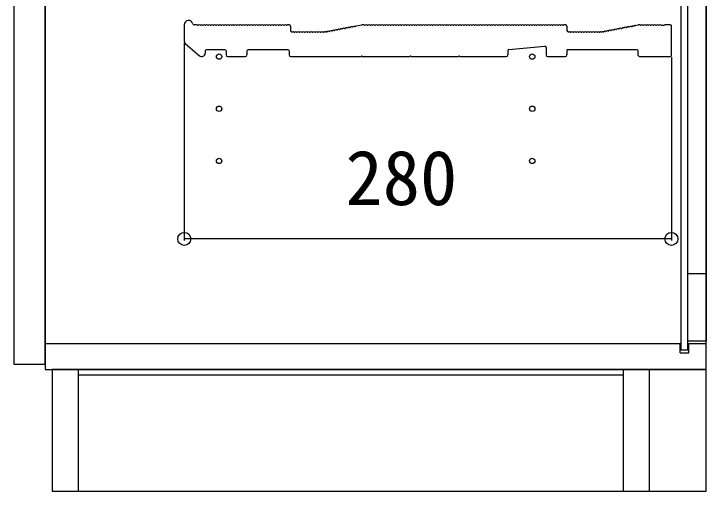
# Model space of a CAD drawing. Units: millimetres, scale not verified. Extents: x -2188 to 2188, y -3252 to 3239.
# Drawn here: x 1131.5 to 1529.5, y 876 to 1150.6 of the extents above; entities that cross this region are included whole.
import ezdxf
from ezdxf.enums import TextEntityAlignment as Align

# ---------------------------------------------------------------- set-up
doc = ezdxf.new("R2010")
doc.units = ezdxf.units.MM
doc.header["$LTSCALE"] = 16
doc.layers.add('0-3_YKK_12', color=2, linetype='Continuous')
doc.layers.add('0-5_YKK_D', color=6, linetype='Continuous')
doc.styles.add('ＭＳ ゴシック', font='')
doc.styles.get('ＭＳ ゴシック').set_extended_font_data('MS Gothic')

msp = doc.modelspace()

# ---------------------------------------------------------------- linework, layer by layer
at = {"layer": '0-3_YKK_12'}
for p, q in [((1529.5, 1670.77), (1529.5, 1001.27)), ((1229.5, 1144.32), (1229.5, 1134.93)), ((1236.5, 1144.32), (1235.12, 1144.32)), ((1289.8, 1144.32), (1289, 1144.32)), ((1290.5, 1143.62), (1290.5, 1141.02)), ((1328.39, 1143.73), (1331.47, 1144.31)), ((1332.5, 1144.32), (1331.53, 1144.32)), ((1448.8, 1144.32), (1448, 1144.32)), ((1449.5, 1143.62), (1449.5, 1141.02)), ((1488.86, 1144.01), (1490.44, 1144.31)), ((1491, 1144.32), (1490.57, 1144.32)), ((1503.75, 1144.05), (1505.25, 1144.05)), ((1508.8, 1144.32), (1506, 1144.32)), ((1509.5, 1126.72), (1509.5, 1143.62)), ((1291.2, 1140.32), (1292, 1140.32)), ((1310, 1140.32), (1310.43, 1140.32)), ((1310, 1140.32), (1310.43, 1140.32)), ((1310.56, 1140.33), (1310.71, 1140.36)), ((1310.56, 1140.33), (1310.71, 1140.36)), ((1450.2, 1140.32), (1451, 1140.32)), ((1469, 1140.32), (1469.43, 1140.32)), ((1469.56, 1140.33), (1469.71, 1140.36)), ((1230.19, 1133.42), (1238.19, 1126.51)), ((1416.14, 1130.08), (1436.74, 1131.95)), ((1437.5, 1131.25), (1437.5, 1127.02)), ((1241.5, 1129.32), (1241.5, 1128.02)), ((1252.8, 1130.02), (1242.2, 1130.02)), ((1253.5, 1129.32), (1253.5, 1127.02)), ((1265.5, 1129.32), (1265.5, 1127.02)), ((1289, 1130.02), (1266.2, 1130.02)), ((1289.7, 1129.32), (1289.7, 1127.02)), ((1415.5, 1129.38), (1415.5, 1127.02)), ((1449.5, 1129.72), (1449.5, 1127.02)), ((1489.8, 1130.02), (1449.8, 1130.02)), ((1490.5, 1126.72), (1490.5, 1129.32)), ((1254.5, 1126.02), (1264.5, 1126.02)), ((1290.7, 1126.02), (1330.93, 1126.02)), ((1332.07, 1126.02), (1358.93, 1126.02)), ((1360.07, 1126.02), (1386.93, 1126.02)), ((1388.07, 1126.02), (1414.5, 1126.02)), ((1438.5, 1126.02), (1448.5, 1126.02)), ((1491.2, 1126.02), (1508.8, 1126.02)), ((1149.5, 961.02), (1514.5, 961.02)), ((1514.5, 955.52), (1514.5, 961.02)), ((1519.5, 961.02), (1529.5, 961.02)), ((1519.5, 955.52), (1519.5, 961.02)), ((1514.5, 955.52), (1519.5, 955.52)), ((1168.5, 946.02), (1168.5, 876.02)), ((1482, 876.02), (1482, 946.02)), ((1497, 876.02), (1497, 946.02)), ((1168.5, 943.02), (1482, 943.02))]:
    msp.add_line(p, q, dxfattribs=at)
for points in [[(1149.5, 946.02), (1529.5, 946.02), (1529.5, 1726.02), (1149.5, 1726.02)], [(1131.5, 949.02), (1149.5, 949.02), (1149.5, 1723.02), (1131.5, 1723.02)], [(1515, 957.27), (1519, 957.27), (1519, 1714.77), (1515, 1714.77)], [(1519, 1001.27), (1529.5, 1001.27), (1529.5, 962.27), (1519, 962.27)], [(1153.5, 876.02), (1529.5, 876.02), (1529.5, 946.02), (1153.5, 946.02)]]:
    msp.add_lwpolyline(points, close=True, dxfattribs=at)
for centre in [(1249.5, 1126.02), (1429.5, 1126.02), (1249.5, 1096.02), (1429.5, 1096.02), (1249.5, 1066.02), (1429.5, 1066.02)]:
    msp.add_circle(centre, 1.55, dxfattribs=at)
for centre, radius, start, end in [((1232, 1144.32), 2.5, 12.6356, 180), ((1235.12, 1145.02), 0.7, 192.6356, 270), ((1236.5, 1143.44), 0.88, 50.536, 90), ((1237.25, 1144.35), 0.3, 230.536, 309.464), ((1238, 1143.44), 0.88, 50.536, 129.464), ((1238.75, 1144.35), 0.3, 230.536, 309.464), ((1239.5, 1143.44), 0.88, 50.536, 129.464), ((1240.25, 1144.35), 0.3, 230.536, 309.464), ((1241, 1143.44), 0.88, 50.536, 129.464), ((1241.75, 1144.35), 0.3, 230.536, 309.464), ((1242.5, 1143.44), 0.88, 50.536, 129.464), ((1243.25, 1144.35), 0.3, 230.536, 309.464), ((1244, 1143.44), 0.88, 50.536, 129.464), ((1244.75, 1144.35), 0.3, 230.536, 309.464), ((1245.5, 1143.44), 0.88, 50.536, 129.464), ((1246.25, 1144.35), 0.3, 230.536, 309.464), ((1247, 1143.44), 0.88, 50.536, 129.464), ((1247.75, 1144.35), 0.3, 230.536, 309.464), ((1248.5, 1143.44), 0.88, 50.536, 129.464), ((1249.25, 1144.35), 0.3, 230.536, 309.464), ((1250, 1143.44), 0.88, 50.536, 129.464), ((1250.75, 1144.35), 0.3, 230.536, 309.464), ((1251.5, 1143.44), 0.88, 50.536, 129.464), ((1252.25, 1144.35), 0.3, 230.536, 309.464), ((1253, 1143.44), 0.88, 50.536, 129.464), ((1253.75, 1144.35), 0.3, 230.536, 309.464), ((1254.5, 1143.44), 0.88, 50.536, 129.464), ((1255.25, 1144.35), 0.3, 230.536, 309.464), ((1256, 1143.44), 0.88, 50.536, 129.464), ((1256.75, 1144.35), 0.3, 230.536, 309.464), ((1257.5, 1143.44), 0.88, 50.536, 129.464), ((1258.25, 1144.35), 0.3, 230.536, 309.464), ((1259, 1143.44), 0.88, 50.536, 129.464), ((1259.75, 1144.35), 0.3, 230.536, 309.464), ((1260.5, 1143.44), 0.88, 50.536, 129.464), ((1261.25, 1144.35), 0.3, 230.536, 309.464), ((1262, 1143.44), 0.88, 50.536, 129.464), ((1262.75, 1144.35), 0.3, 230.536, 309.464), ((1263.5, 1143.44), 0.88, 50.536, 129.464), ((1264.25, 1144.35), 0.3, 230.536, 309.464), ((1265, 1143.44), 0.88, 50.536, 129.464), ((1265.75, 1144.35), 0.3, 230.536, 309.464), ((1266.5, 1143.44), 0.88, 50.536, 129.464), ((1267.25, 1144.35), 0.3, 230.536, 309.464), ((1268, 1143.44), 0.88, 50.536, 129.464), ((1268.75, 1144.35), 0.3, 230.536, 309.464), ((1269.5, 1143.44), 0.88, 50.536, 129.464), ((1270.25, 1144.35), 0.3, 230.536, 309.464), ((1271, 1143.44), 0.88, 50.536, 129.464), ((1271.75, 1144.35), 0.3, 230.536, 309.464), ((1272.5, 1143.44), 0.88, 50.536, 129.464), ((1273.25, 1144.35), 0.3, 230.536, 309.464), ((1274, 1143.44), 0.88, 50.536, 129.464), ((1274.75, 1144.35), 0.3, 230.536, 309.464), ((1275.5, 1143.44), 0.88, 50.536, 129.464), ((1276.25, 1144.35), 0.3, 230.536, 309.464), ((1277, 1143.44), 0.88, 50.536, 129.464), ((1277.75, 1144.35), 0.3, 230.536, 309.464), ((1278.5, 1143.44), 0.88, 50.536, 129.464), ((1279.25, 1144.35), 0.3, 230.536, 309.464), ((1280, 1143.44), 0.88, 50.536, 129.464), ((1280.75, 1144.35), 0.3, 230.536, 309.464), ((1281.5, 1143.44), 0.88, 50.536, 129.464), ((1282.25, 1144.35), 0.3, 230.536, 309.464), ((1283, 1143.44), 0.88, 50.536, 129.464), ((1283.75, 1144.35), 0.3, 230.536, 309.464), ((1284.5, 1143.44), 0.88, 50.536, 129.464), ((1285.25, 1144.35), 0.3, 230.536, 309.464), ((1286, 1143.44), 0.88, 50.536, 129.464), ((1286.75, 1144.35), 0.3, 230.536, 309.464), ((1287.5, 1143.44), 0.88, 50.536, 129.464), ((1288.25, 1144.35), 0.3, 230.536, 309.464), ((1289, 1143.44), 0.88, 90, 129.464), ((1289.8, 1143.62), 0.7, 0, 90), ((1321.19, 1141.46), 0.88, 61.3203, 140.2483), ((1321.75, 1142.49), 0.3, 241.3203, 320.2483), ((1322.66, 1141.74), 0.88, 61.3203, 140.2483), ((1323.23, 1142.77), 0.3, 241.3203, 320.2483), ((1324.13, 1142.02), 0.88, 61.3203, 140.2483), ((1324.7, 1143.05), 0.3, 241.3203, 320.2483), ((1325.61, 1142.3), 0.88, 61.3203, 140.2483), ((1326.17, 1143.34), 0.3, 241.3203, 320.2483), ((1327.08, 1142.58), 0.88, 61.3203, 140.2483), ((1327.65, 1143.62), 0.3, 241.3203, 320.2483), ((1328.55, 1142.86), 0.88, 100.7843, 140.2483), ((1331.53, 1144.02), 0.3, 90, 100.7843), ((1332.5, 1143.44), 0.88, 50.536, 90), ((1333.25, 1144.35), 0.3, 230.536, 309.464), ((1334, 1143.44), 0.88, 50.536, 129.464), ((1334.75, 1144.35), 0.3, 230.536, 309.464), ((1335.5, 1143.44), 0.88, 50.536, 129.464), ((1336.25, 1144.35), 0.3, 230.536, 309.464), ((1337, 1143.44), 0.88, 50.536, 129.464), ((1337.75, 1144.35), 0.3, 230.536, 309.464), ((1338.5, 1143.44), 0.88, 50.536, 129.464), ((1339.25, 1144.35), 0.3, 230.536, 309.464), ((1340, 1143.44), 0.88, 50.536, 129.464), ((1340.75, 1144.35), 0.3, 230.536, 309.464), ((1341.5, 1143.44), 0.88, 50.536, 129.464), ((1342.25, 1144.35), 0.3, 230.536, 309.464), ((1343, 1143.44), 0.88, 50.536, 129.464), ((1343.75, 1144.35), 0.3, 230.536, 309.464), ((1344.5, 1143.44), 0.88, 50.536, 129.464), ((1345.25, 1144.35), 0.3, 230.536, 309.464), ((1346, 1143.44), 0.88, 50.536, 129.464), ((1346.75, 1144.35), 0.3, 230.536, 309.464), ((1347.5, 1143.44), 0.88, 50.536, 129.464), ((1348.25, 1144.35), 0.3, 230.536, 309.464), ((1349, 1143.44), 0.88, 50.536, 129.464), ((1349.75, 1144.35), 0.3, 230.536, 309.464), ((1350.5, 1143.44), 0.88, 50.536, 129.464), ((1351.25, 1144.35), 0.3, 230.536, 309.464), ((1352, 1143.44), 0.88, 50.536, 129.464), ((1352.75, 1144.35), 0.3, 230.536, 309.464), ((1353.5, 1143.44), 0.88, 50.536, 129.464), ((1354.25, 1144.35), 0.3, 230.536, 309.464), ((1355, 1143.44), 0.88, 50.536, 129.464), ((1355.75, 1144.35), 0.3, 230.536, 309.464), ((1356.5, 1143.44), 0.88, 50.536, 129.464), ((1357.25, 1144.35), 0.3, 230.536, 309.464), ((1358, 1143.44), 0.88, 50.536, 129.464), ((1358.75, 1144.35), 0.3, 230.536, 309.464), ((1359.5, 1143.44), 0.88, 50.536, 129.464), ((1360.25, 1144.35), 0.3, 230.536, 309.464), ((1361, 1143.44), 0.88, 50.536, 129.464), ((1361.75, 1144.35), 0.3, 230.536, 309.464), ((1362.5, 1143.44), 0.88, 50.536, 129.464), ((1363.25, 1144.35), 0.3, 230.536, 309.464), ((1364, 1143.44), 0.88, 50.536, 129.464), ((1364.75, 1144.35), 0.3, 230.536, 309.464), ((1365.5, 1143.44), 0.88, 50.536, 129.464), ((1366.25, 1144.35), 0.3, 230.536, 309.464), ((1367, 1143.44), 0.88, 50.536, 129.464), ((1367.75, 1144.35), 0.3, 230.536, 309.464), ((1368.5, 1143.44), 0.88, 50.536, 129.464), ((1369.25, 1144.35), 0.3, 230.536, 309.464), ((1370, 1143.44), 0.88, 50.536, 129.464), ((1370.75, 1144.35), 0.3, 230.536, 309.464), ((1371.5, 1143.44), 0.88, 50.536, 129.464), ((1372.25, 1144.35), 0.3, 230.536, 309.464), ((1373, 1143.44), 0.88, 50.536, 129.464), ((1373.75, 1144.35), 0.3, 230.536, 309.464), ((1374.5, 1143.44), 0.88, 50.536, 129.464), ((1375.25, 1144.35), 0.3, 230.536, 309.464), ((1376, 1143.44), 0.88, 50.536, 129.464), ((1376.75, 1144.35), 0.3, 230.536, 309.464), ((1377.5, 1143.44), 0.88, 50.536, 129.464), ((1378.25, 1144.35), 0.3, 230.536, 309.464), ((1379, 1143.44), 0.88, 50.536, 129.464), ((1379.75, 1144.35), 0.3, 230.536, 309.464), ((1380.5, 1143.44), 0.88, 50.536, 129.464), ((1381.25, 1144.35), 0.3, 230.536, 309.464), ((1382, 1143.44), 0.88, 50.536, 129.464), ((1382.75, 1144.35), 0.3, 230.536, 309.464), ((1383.5, 1143.44), 0.88, 50.536, 129.464), ((1384.25, 1144.35), 0.3, 230.536, 309.464), ((1385, 1143.44), 0.88, 50.536, 129.464), ((1385.75, 1144.35), 0.3, 230.536, 309.464), ((1386.5, 1143.44), 0.88, 50.536, 129.464), ((1387.25, 1144.35), 0.3, 230.536, 309.464), ((1388, 1143.44), 0.88, 50.536, 129.464), ((1388.75, 1144.35), 0.3, 230.536, 309.464), ((1389.5, 1143.44), 0.88, 50.536, 129.464), ((1390.25, 1144.35), 0.3, 230.536, 309.464), ((1391, 1143.44), 0.88, 50.536, 129.464), ((1391.75, 1144.35), 0.3, 230.536, 309.464), ((1392.5, 1143.44), 0.88, 50.536, 129.464), ((1393.25, 1144.35), 0.3, 230.536, 309.464), ((1394, 1143.44), 0.88, 50.536, 129.464), ((1394.75, 1144.35), 0.3, 230.536, 309.464), ((1395.5, 1143.44), 0.88, 50.536, 129.464), ((1396.25, 1144.35), 0.3, 230.536, 309.464), ((1397, 1143.44), 0.88, 50.536, 129.464), ((1397.75, 1144.35), 0.3, 230.536, 309.464), ((1398.5, 1143.44), 0.88, 50.536, 129.464), ((1399.25, 1144.35), 0.3, 230.536, 309.464), ((1400, 1143.44), 0.88, 50.536, 129.464), ((1400.75, 1144.35), 0.3, 230.536, 309.464), ((1401.5, 1143.44), 0.88, 50.536, 129.464), ((1402.25, 1144.35), 0.3, 230.536, 309.464), ((1403, 1143.44), 0.88, 50.536, 129.464), ((1403.75, 1144.35), 0.3, 230.536, 309.464), ((1404.5, 1143.44), 0.88, 50.536, 129.464), ((1405.25, 1144.35), 0.3, 230.536, 309.464), ((1406, 1143.44), 0.88, 50.536, 129.464), ((1406.75, 1144.35), 0.3, 230.536, 309.464), ((1407.5, 1143.44), 0.88, 50.536, 129.464), ((1408.25, 1144.35), 0.3, 230.536, 309.464), ((1409, 1143.44), 0.88, 50.536, 129.464), ((1409.75, 1144.35), 0.3, 230.536, 309.464), ((1410.5, 1143.44), 0.88, 50.536, 129.464), ((1411.25, 1144.35), 0.3, 230.536, 309.464), ((1412, 1143.44), 0.88, 50.536, 129.464), ((1412.75, 1144.35), 0.3, 230.536, 309.464), ((1413.5, 1143.44), 0.88, 50.536, 129.464), ((1414.25, 1144.35), 0.3, 230.536, 309.464), ((1415, 1143.44), 0.88, 50.536, 129.464), ((1415.75, 1144.35), 0.3, 230.536, 309.464), ((1416.5, 1143.44), 0.88, 50.536, 129.464), ((1417.25, 1144.35), 0.3, 230.536, 309.464), ((1418, 1143.44), 0.88, 50.536, 129.464), ((1418.75, 1144.35), 0.3, 230.536, 309.464), ((1419.5, 1143.44), 0.88, 50.536, 129.464), ((1420.25, 1144.35), 0.3, 230.536, 309.464), ((1421, 1143.44), 0.88, 50.536, 129.464), ((1421.75, 1144.35), 0.3, 230.536, 309.464), ((1422.5, 1143.44), 0.88, 50.536, 129.464), ((1423.25, 1144.35), 0.3, 230.536, 309.464), ((1424, 1143.44), 0.88, 50.536, 129.464), ((1424.75, 1144.35), 0.3, 230.536, 309.464), ((1425.5, 1143.44), 0.88, 50.536, 129.464), ((1426.25, 1144.35), 0.3, 230.536, 309.464), ((1427, 1143.44), 0.88, 50.536, 129.464), ((1427.75, 1144.35), 0.3, 230.536, 309.464), ((1428.5, 1143.44), 0.88, 50.536, 129.464), ((1429.25, 1144.35), 0.3, 230.536, 309.464), ((1430, 1143.44), 0.88, 50.536, 129.464), ((1430.75, 1144.35), 0.3, 230.536, 309.464), ((1431.5, 1143.44), 0.88, 50.536, 129.464), ((1432.25, 1144.35), 0.3, 230.536, 309.464), ((1433, 1143.44), 0.88, 50.536, 129.464), ((1433.75, 1144.35), 0.3, 230.536, 309.464), ((1434.5, 1143.44), 0.88, 50.536, 129.464), ((1435.25, 1144.35), 0.3, 230.536, 309.464), ((1436, 1143.44), 0.88, 50.536, 129.464), ((1436.75, 1144.35), 0.3, 230.536, 309.464), ((1437.5, 1143.44), 0.88, 50.536, 129.464), ((1438.25, 1144.35), 0.3, 230.536, 309.464), ((1439, 1143.44), 0.88, 50.536, 129.464), ((1439.75, 1144.35), 0.3, 230.536, 309.464), ((1440.5, 1143.44), 0.88, 50.536, 129.464), ((1441.25, 1144.35), 0.3, 230.536, 309.464), ((1442, 1143.44), 0.88, 50.536, 129.464), ((1442.75, 1144.35), 0.3, 230.536, 309.464), ((1443.5, 1143.44), 0.88, 50.536, 129.464), ((1444.25, 1144.35), 0.3, 230.536, 309.464), ((1445, 1143.44), 0.88, 50.536, 129.464), ((1445.75, 1144.35), 0.3, 230.536, 309.464), ((1446.5, 1143.44), 0.88, 50.536, 129.464), ((1447.25, 1144.35), 0.3, 230.536, 309.464), ((1448, 1143.44), 0.88, 90, 129.464), ((1448.8, 1143.62), 0.7, 0, 90), ((1480.19, 1141.46), 0.88, 61.3203, 140.2483), ((1480.75, 1142.49), 0.3, 241.3203, 320.2483), ((1481.66, 1141.74), 0.88, 61.3203, 140.2483), ((1482.23, 1142.77), 0.3, 241.3203, 320.2483), ((1483.13, 1142.02), 0.88, 61.3203, 140.2483), ((1483.7, 1143.05), 0.3, 241.3203, 320.2483), ((1484.61, 1142.3), 0.88, 61.3203, 140.2483), ((1485.17, 1143.34), 0.3, 241.3203, 320.2483), ((1486.08, 1142.58), 0.88, 61.3203, 140.2483), ((1486.65, 1143.62), 0.3, 241.3203, 320.2483), ((1487.55, 1142.86), 0.88, 61.3203, 140.2483), ((1488.12, 1143.9), 0.3, 241.3203, 320.2483), ((1489.03, 1143.14), 0.88, 100.7843, 140.2483), ((1490.57, 1143.62), 0.7, 90, 100.7843), ((1491, 1143.44), 0.88, 50.536, 90), ((1491.75, 1144.35), 0.3, 230.536, 309.464), ((1492.5, 1143.44), 0.88, 50.536, 129.464), ((1493.25, 1144.35), 0.3, 230.536, 309.464), ((1494, 1143.44), 0.88, 50.536, 129.464), ((1494.75, 1144.35), 0.3, 230.536, 309.464), ((1495.5, 1143.44), 0.88, 50.536, 129.464), ((1496.25, 1144.35), 0.3, 230.536, 309.464), ((1497, 1143.44), 0.88, 50.536, 129.464), ((1497.75, 1144.35), 0.3, 230.536, 309.464), ((1498.5, 1143.44), 0.88, 50.536, 129.464), ((1499.25, 1144.35), 0.3, 230.536, 309.464), ((1500, 1143.44), 0.88, 50.536, 129.464), ((1500.75, 1144.35), 0.3, 230.536, 309.464), ((1501.5, 1143.44), 0.88, 50.536, 129.464), ((1502.25, 1144.35), 0.3, 230.536, 309.464), ((1503, 1143.44), 0.88, 50.4605, 129.464), ((1503.75, 1144.35), 0.3, 230.4606, 270), ((1505.25, 1144.35), 0.3, 270, 309.5394), ((1506, 1143.44), 0.88, 90, 129.5394), ((1508.8, 1143.62), 0.7, 0, 90), ((1291.2, 1141.02), 0.7, 180, 270), ((1292, 1139.44), 0.88, 50.536, 90), ((1292.75, 1140.35), 0.3, 230.536, 309.464), ((1293.5, 1139.44), 0.88, 50.536, 129.464), ((1294.25, 1140.35), 0.3, 230.536, 309.464), ((1295, 1139.44), 0.88, 50.536, 129.464), ((1295.75, 1140.35), 0.3, 230.536, 309.464), ((1296.5, 1139.44), 0.88, 50.536, 129.464), ((1297.25, 1140.35), 0.3, 230.536, 309.464), ((1298, 1139.44), 0.88, 50.536, 129.464), ((1298.75, 1140.35), 0.3, 230.536, 309.464), ((1299.5, 1139.44), 0.88, 50.536, 129.464), ((1300.25, 1140.35), 0.3, 230.536, 309.464), ((1301, 1139.44), 0.88, 50.536, 129.464), ((1301.75, 1140.35), 0.3, 230.536, 309.464), ((1302.5, 1139.44), 0.88, 50.536, 129.464), ((1303.25, 1140.35), 0.3, 230.536, 309.464), ((1304, 1139.44), 0.88, 50.536, 129.464), ((1304.75, 1140.35), 0.3, 230.536, 309.464), ((1305.5, 1139.44), 0.88, 50.536, 129.464), ((1306.25, 1140.35), 0.3, 230.536, 309.464), ((1307, 1139.44), 0.88, 50.536, 129.464), ((1307.75, 1140.35), 0.3, 230.536, 309.464), ((1308.5, 1139.44), 0.88, 50.536, 129.464), ((1309.25, 1140.35), 0.3, 230.536, 309.464), ((1310, 1139.44), 0.88, 90, 129.464), ((1310.43, 1141.02), 0.7, 270, 280.7843), ((1310.43, 1141.02), 0.7, 270, 280.7843), ((1310.87, 1139.49), 0.88, 61.3203, 100.7843), ((1311.44, 1140.53), 0.3, 241.3203, 320.2483), ((1312.34, 1139.77), 0.88, 61.3203, 140.2483), ((1312.91, 1140.81), 0.3, 241.3203, 320.2483), ((1313.82, 1140.06), 0.88, 61.3203, 140.2483), ((1314.38, 1141.09), 0.3, 241.3203, 320.2483), ((1315.29, 1140.34), 0.88, 61.3203, 140.2483), ((1315.86, 1141.37), 0.3, 241.3203, 320.2483), ((1316.77, 1140.62), 0.88, 61.3203, 140.2483), ((1317.33, 1141.65), 0.3, 241.3203, 320.2483), ((1318.24, 1140.9), 0.88, 61.3203, 140.2483), ((1318.81, 1141.93), 0.3, 241.3203, 320.2483), ((1319.71, 1141.18), 0.88, 61.3203, 140.2483), ((1320.28, 1142.21), 0.3, 241.3203, 320.2483), ((1450.2, 1141.02), 0.7, 180, 270), ((1451, 1139.44), 0.88, 50.536, 90), ((1451.75, 1140.35), 0.3, 230.536, 309.464), ((1452.5, 1139.44), 0.88, 50.536, 129.464), ((1453.25, 1140.35), 0.3, 230.536, 309.464), ((1454, 1139.44), 0.88, 50.536, 129.464), ((1454.75, 1140.35), 0.3, 230.536, 309.464), ((1455.5, 1139.44), 0.88, 50.536, 129.464), ((1456.25, 1140.35), 0.3, 230.536, 309.464), ((1457, 1139.44), 0.88, 50.536, 129.464), ((1457.75, 1140.35), 0.3, 230.536, 309.464), ((1458.5, 1139.44), 0.88, 50.536, 129.464), ((1459.25, 1140.35), 0.3, 230.536, 309.464), ((1460, 1139.44), 0.88, 50.536, 129.464), ((1460.75, 1140.35), 0.3, 230.536, 309.464), ((1461.5, 1139.44), 0.88, 50.536, 129.464), ((1462.25, 1140.35), 0.3, 230.536, 309.464), ((1463, 1139.44), 0.88, 50.536, 129.464), ((1463.75, 1140.35), 0.3, 230.536, 309.464), ((1464.5, 1139.44), 0.88, 50.536, 129.464), ((1465.25, 1140.35), 0.3, 230.536, 309.464), ((1466, 1139.44), 0.88, 50.536, 129.464), ((1466.75, 1140.35), 0.3, 230.536, 309.464), ((1467.5, 1139.44), 0.88, 50.536, 129.464), ((1468.25, 1140.35), 0.3, 230.536, 309.464), ((1469, 1139.44), 0.88, 90, 129.464), ((1469.43, 1141.02), 0.7, 270, 280.7843), ((1469.87, 1139.49), 0.88, 61.3203, 100.7843), ((1470.44, 1140.53), 0.3, 241.3203, 320.2483), ((1471.34, 1139.77), 0.88, 61.3203, 140.2483), ((1471.91, 1140.81), 0.3, 241.3203, 320.2483), ((1472.82, 1140.06), 0.88, 61.3203, 140.2483), ((1473.38, 1141.09), 0.3, 241.3203, 320.2483), ((1474.29, 1140.34), 0.88, 61.3203, 140.2483), ((1474.86, 1141.37), 0.3, 241.3203, 320.2483), ((1475.77, 1140.62), 0.88, 61.3203, 140.2483), ((1476.33, 1141.65), 0.3, 241.3203, 320.2483), ((1477.24, 1140.9), 0.88, 61.3203, 140.2483), ((1477.81, 1141.93), 0.3, 241.3203, 320.2483), ((1478.71, 1141.18), 0.88, 61.3203, 140.2483), ((1479.28, 1142.21), 0.3, 241.3203, 320.2483), ((1231.5, 1134.93), 2, 180, 229.1613), ((1436.8, 1131.25), 0.7, 0, 95.1944), ((1239.5, 1128.02), 2, 229.1613, 0), ((1242.2, 1129.32), 0.7, 90, 180), ((1252.8, 1129.32), 0.7, 0, 90), ((1254.5, 1127.02), 1, 180, 270), ((1264.5, 1127.02), 1, 270, 0), ((1266.2, 1129.32), 0.7, 90, 180), ((1289, 1129.32), 0.7, 0, 90), ((1290.7, 1127.02), 1, 180, 270), ((1414.5, 1127.02), 1, 270, 0), ((1416.2, 1129.38), 0.7, 95.1944, 180), ((1438.5, 1127.02), 1, 180, 270), ((1448.5, 1127.02), 1, 270, 0), ((1449.8, 1129.72), 0.3, 90, 180), ((1489.8, 1129.32), 0.7, 0, 90), ((1491.2, 1126.72), 0.7, 180, 270), ((1508.8, 1126.72), 0.7, 270, 0), ((1330.93, 1126.32), 0.3, 270, 325.1501), ((1331.5, 1125.92), 0.4, 34.8499, 145.1501), ((1332.07, 1126.32), 0.3, 214.8499, 270), ((1358.93, 1126.32), 0.3, 270, 325.1501), ((1359.5, 1125.92), 0.4, 34.8499, 145.1501), ((1360.07, 1126.32), 0.3, 214.8499, 270), ((1386.93, 1126.32), 0.3, 270, 325.1501), ((1387.5, 1125.92), 0.4, 34.8499, 145.1501), ((1388.07, 1126.32), 0.3, 214.8499, 270)]:
    msp.add_arc(centre, radius, start, end, dxfattribs=at)
at = {"layer": '0-5_YKK_D'}
for p, q in [((1229.5, 1133.93), (1229.5, 1020.15)), ((1509.5, 1125.72), (1509.5, 1020.15)), ((1509.5, 1021.15), (1229.5, 1021.15))]:
    msp.add_line(p, q, dxfattribs=at)
for centre in [(1229.5, 1021.15), (1509.5, 1021.15)]:
    msp.add_circle(centre, 3.75, dxfattribs=at)

# ---------------------------------------------------------------- texts
at = {"layer": '0-5_YKK_D', "style": 'ＭＳ ゴシック'}
msp.add_text('280', height=31.52, dxfattribs=at).set_placement((1322.1, 1031.15), align=Align.BOTTOM_LEFT)

doc.saveas('drawing.dxf')
